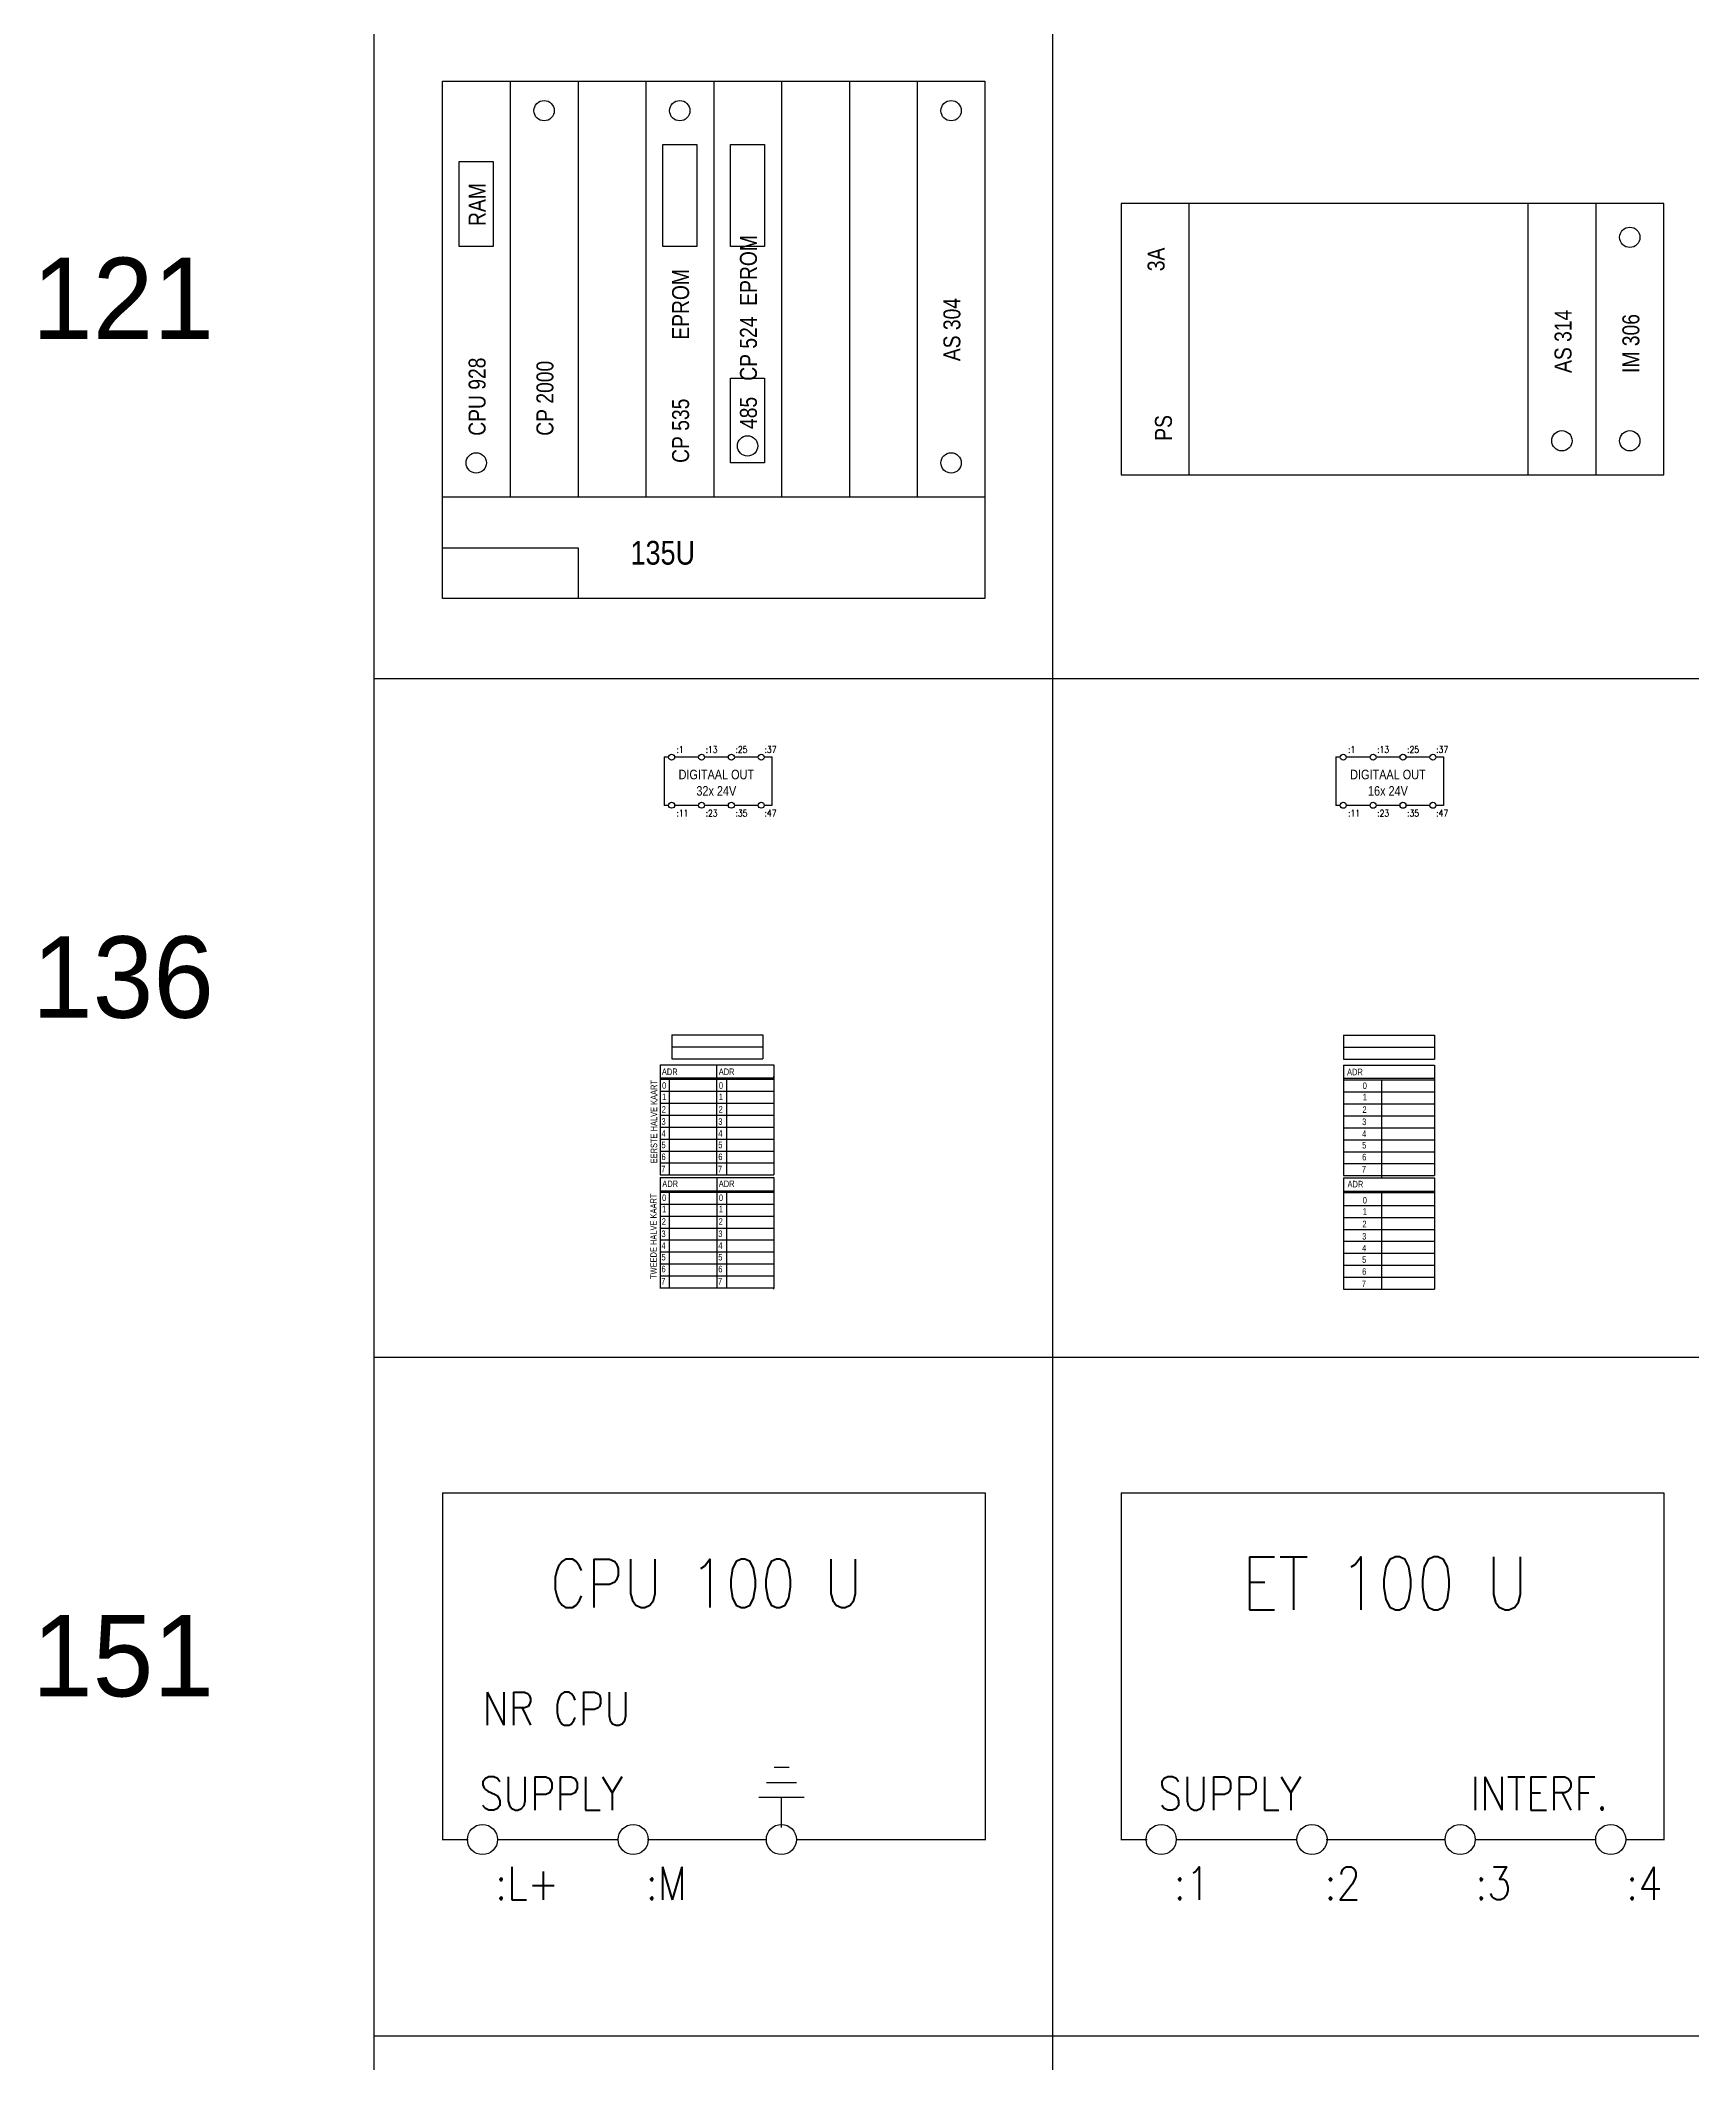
# Model space of a CAD drawing. Extents: x -6 to 410, y -3 to 290.
# Drawn here: x -6.15 to 24.28, y 146.99 to 184.25 of the extents above; entities that cross this region are included whole.
import ezdxf
from ezdxf.enums import TextEntityAlignment as Align

# ---------------------------------------------------------------- set-up
doc = ezdxf.new("R2010")
doc.units = 0
doc.linetypes.add('DASHED', pattern=[18.75, 12.5, -6.25])
doc.layers.get('0').update_dxf_attribs({"linetype": 'CONTINUOUS'})
for name, color, linetype in [('1', 7, 'CONTINUOUS'), ('11', 3, 'DASHED'), ('3', 4, 'CONTINUOUS'), ('GRID', 9, 'CONTINUOUS'), ('SCHEIDINGEN', 9, 'CONTINUOUS'), ('SYMB', 7, 'CONTINUOUS')]:
    doc.layers.add(name, color=color, linetype=linetype)
doc.styles.add('ROMANS', font='ROMANS', dxfattribs={"width": 0.85})

# ---------------------------------------------------------------- blocks, each defined once
blk = doc.blocks.new('CONF135U')
at = {"layer": '1'}
for p, q in [((-80, -0.23), (0, -0.23)), ((-80, -76.52), (-80, -0.23)), ((-70, -0.23), (-70, -61.52)), ((-60, -0.23), (-60, -61.52)), ((-50, -0.23), (-50, -61.52)), ((-40, -0.23), (-40, -61.52)), ((-30, -0.23), (-30, -61.52)), ((-20, -0.23), (-20, -61.52)), ((-10, -0.23), (-10, -61.52)), ((0, -0.23), (0, -76.52)), ((-47.5, -24.59), (-47.5, -9.59)), ((-47.5, -9.59), (-42.5, -9.59)), ((-42.5, -9.59), (-42.5, -24.59)), ((-37.5, -24.59), (-37.5, -9.59)), ((-37.5, -9.59), (-32.5, -9.59)), ((-32.5, -9.59), (-32.5, -24.59)), ((-77.5, -24.59), (-77.5, -12.09)), ((-77.5, -12.09), (-72.5, -12.09)), ((-72.5, -12.09), (-72.5, -24.59)), ((-72.5, -24.59), (-77.5, -24.59)), ((-42.5, -24.59), (-47.5, -24.59)), ((-32.5, -24.59), (-37.5, -24.59)), ((-37.5, -56.52), (-37.5, -44.02)), ((-37.5, -44.02), (-32.5, -44.02)), ((-32.5, -44.02), (-32.5, -56.52)), ((-32.5, -56.52), (-37.5, -56.52)), ((-80, -61.52), (0, -61.52)), ((-80, -69.02), (-60, -69.02)), ((-60, -69.02), (-60, -76.52)), ((0, -76.52), (-80, -76.52))]:
    blk.add_line(p, q, dxfattribs=at)
for centre in [(-65, -4.59), (-45, -4.59), (-5, -4.59), (-35, -54.02), (-75, -56.52), (-5, -56.52)]:
    blk.add_circle(centre, 1.5, dxfattribs=at)
at = {"flags": 1}
blk.add_attdef('SYMBTYPE', (0, 0), '', height=0.2, dxfattribs=at)
at = {"layer": '1', "width": 0.85}
for s, p in [('RAM', (-73.63, -21.59)), ('485   CP 524  EPROM', (-33.63, -51.52)), ('CP 535           EPROM', (-43.63, -56.52)), ('AS 304', (-3.63, -41.52)), ('CPU 928          ', (-73.63, -52.52)), ('CP 2000', (-63.63, -52.52))]:
    blk.add_text(s, height=2.5, rotation=90, dxfattribs=at).set_placement(p)
blk.add_text('135U', height=3.5, dxfattribs=at).set_placement((-47.5, -71.52), align=Align.CENTER)
blk = doc.blocks.new('CONF115U')
at = {"layer": '1'}
for p, q in [((0, 0.36), (-80, 0.36)), ((-80, 0.36), (-80, -39.64)), ((-70, 0.36), (-70, -39.64)), ((-20, -39.64), (-20, 0.36)), ((-10, 0.36), (-10, -39.64)), ((0, -39.64), (0, 0.36)), ((-80, -39.64), (0, -39.64))]:
    blk.add_line(p, q, dxfattribs=at)
for centre in [(-5, -4.64), (-15, -34.64), (-5, -34.64)]:
    blk.add_circle(centre, 1.5, dxfattribs=at)
at = {"flags": 1}
blk.add_attdef('SYMBTYPE', (0, 0), '', height=0.2, dxfattribs=at)
at = {"layer": '1', "width": 0.85}
for s, p in [('3A', (-73.59, -9.64)), ('AS 314', (-13.59, -24.64)), ('IM 306', (-3.59, -24.64)), ('PS', (-72.5, -34.64))]:
    blk.add_text(s, height=2.5, rotation=90, dxfattribs=at).set_placement(p)
blk = doc.blocks.new('VPA32O')
at = {"layer": '1'}
for p, q in [((0, -0.9), (0, -17.18)), ((0, -0.9), (1.45, -0.9)), ((0, -0.9), (1.45, -0.9)), ((3.45, -0.9), (11.45, -0.9)), ((3.45, -0.9), (11.45, -0.9)), ((13.45, -0.9), (21.45, -0.9)), ((13.45, -0.9), (21.45, -0.9)), ((23.45, -0.9), (31.45, -0.9)), ((23.45, -0.9), (31.45, -0.9)), ((33.45, -0.9), (36, -0.9)), ((33.45, -0.9), (36, -0.9)), ((36, -0.9), (36, -14.6)), ((36, -3), (36, -17.18)), ((0, -17), (1.45, -17)), ((0, -17), (1.45, -17)), ((3.45, -17), (11.45, -17)), ((3.45, -17), (11.45, -17)), ((13.45, -17), (21.45, -17)), ((13.45, -17), (21.45, -17)), ((23.45, -17), (31.45, -17)), ((23.45, -17), (31.45, -17)), ((33.45, -17), (36, -17)), ((33.45, -17), (36, -17)), ((2.5, -98), (33, -98)), ((2.5, -98), (33, -98)), ((-1.45, -104), (-1.45, -140.88)), ((-1.45, -104), (36.68, -104)), ((-1.45, -104), (36.68, -104)), ((-1.45, -104.13), (-1.45, -140.88)), ((17.49, -104), (17.49, -140.88)), ((17.49, -104), (17.49, -140.88)), ((36.63, -108.42), (36.63, -107.79)), ((36.68, -104), (36.68, -140.88)), ((36.68, -104.13), (36.68, -140.88)), ((-1.52, -108.42), (36.63, -108.42)), ((-1.52, -108.87), (36.63, -108.87)), ((-1.45, -112.88), (36.68, -112.88)), ((-1.45, -112.88), (36.68, -112.88)), ((1.64, -108.87), (1.64, -140.88)), ((20.92, -140.88), (20.92, -108.87)), ((-1.45, -116.88), (36.68, -116.88)), ((-1.45, -116.88), (36.68, -116.88)), ((-1.45, -120.88), (36.68, -120.88)), ((-1.45, -120.88), (36.68, -120.88)), ((-1.45, -124.88), (36.68, -124.88)), ((-1.45, -124.88), (36.68, -124.88)), ((-1.45, -128.88), (36.68, -128.88)), ((-1.45, -128.88), (36.68, -128.88)), ((-1.45, -132.88), (36.68, -132.88)), ((-1.45, -132.88), (36.68, -132.88)), ((-1.45, -136.88), (36.68, -136.88)), ((-1.45, -136.88), (36.68, -136.88)), ((-1.45, -140.88), (36.68, -140.88)), ((-1.45, -140.88), (36.68, -140.88)), ((-1.45, -141.79), (-1.45, -178.74)), ((-1.45, -141.79), (-1.45, -169.79)), ((-1.45, -141.79), (36.68, -141.79)), ((17.54, -141.79), (17.54, -178.74)), ((36.57, -141.47), (36.57, -141.47)), ((36.68, -141.79), (36.68, -178.81)), ((36.68, -141.79), (36.68, -169.79)), ((-1.45, -146.67), (36.68, -146.67)), ((-1.45, -146.67), (36.68, -146.67)), ((-1.38, -146.19), (36.71, -146.19)), ((1.64, -146.67), (1.64, -178.74)), ((20.92, -178.74), (20.92, -146.67)), ((-1.45, -150.67), (36.68, -150.67)), ((-1.45, -150.67), (36.68, -150.67)), ((-1.45, -154.67), (36.68, -154.67)), ((-1.45, -154.67), (36.68, -154.67)), ((-1.45, -158.67), (36.68, -158.67)), ((-1.45, -158.67), (36.68, -158.67)), ((-1.45, -162.67), (36.68, -162.67)), ((-1.45, -162.67), (36.68, -162.67)), ((-1.45, -166.67), (36.68, -166.67)), ((-1.45, -166.67), (36.68, -166.67)), ((-1.45, -170.67), (36.68, -170.67)), ((-1.45, -170.67), (36.68, -170.67)), ((-1.45, -174.67), (36.68, -174.67)), ((-1.45, -174.67), (36.68, -174.67)), ((-1.53, -178.74), (36.7, -178.74)), ((36.64, -179.14), (36.64, -178.62))]:
    blk.add_line(p, q, dxfattribs=at)
for centre in [(2.45, -0.97), (2.45, -0.97), (12.45, -0.97), (12.45, -0.97), (22.45, -0.97), (22.45, -0.97), (32.45, -0.97), (32.45, -0.97), (2.45, -17.07), (2.45, -17.07), (12.45, -17.07), (12.45, -17.07), (22.45, -17.07), (22.45, -17.07), (32.45, -17.07), (32.45, -17.07)]:
    blk.add_circle(centre, 1, dxfattribs=at)
at = {"layer": '3'}
for p, q in [((2.5, -94), (33, -94)), ((2.5, -94), (33, -94)), ((2.5, -94), (2.5, -102)), ((2.5, -94), (2.5, -102)), ((33, -94), (33, -102)), ((33, -94), (33, -102)), ((2.5, -102), (33, -102)), ((2.5, -102), (33, -102))]:
    blk.add_line(p, q, dxfattribs=at)
at = {"flags": 1}
blk.add_attdef('SYMBTYPE', (0, 0), '', height=0.2, dxfattribs=at)
at = {"layer": '1', "style": 'ROMANS', "width": 0.85}
for s, p in [(':1', (4.08, 0.47)), (':13', (13.81, 0.47)), (':25', (23.83, 0.47)), (':37', (33.55, 0.47)), (':11', (4.08, -20.83)), (':23', (13.81, -20.83)), (':35', (23.83, -20.83)), (':47', (33.55, -20.83))]:
    blk.add_text(s, height=2.2, dxfattribs=at).set_placement(p)
at = {"layer": '1', "width": 0.85}
for s, p in [('ADR', (-0.82, -107.43)), ('ADR', (18.23, -107.43)), ('0', (-0.76, -112.05)), ('1', (-0.76, -115.82)), ('0', (18.28, -112.05)), ('1', (18.28, -115.82)), ('3', (-0.96, -124.11)), ('2', (-0.86, -120.01)), ('3', (18.08, -124.11)), ('2', (18.18, -120.01)), ('4', (-0.96, -128.09)), ('4', (18.08, -128.09)), ('5', (-0.96, -131.94)), ('6', (-0.96, -135.92)), ('5', (18.08, -131.94)), ('6', (18.08, -135.92)), ('7', (-1.07, -140.03)), ('7', (17.98, -140.03)), ('ADR', (-0.68, -144.96)), ('0', (-0.76, -149.65)), ('ADR', (18.23, -144.96)), ('0', (18.28, -149.65)), ('2', (-0.86, -157.6)), ('1', (-0.76, -153.42)), ('2', (18.18, -157.6)), ('1', (18.28, -153.42)), ('3', (-0.96, -161.71)), ('3', (18.08, -161.71)), ('4', (-0.96, -165.69)), ('5', (-0.96, -169.54)), ('4', (18.08, -165.69)), ('5', (18.08, -169.54)), ('7', (-1.07, -177.62)), ('6', (-0.96, -173.52)), ('7', (17.98, -177.62)), ('6', (18.08, -173.52))]:
    blk.add_text(s, height=2.2, dxfattribs=at).set_placement(p)
for s, p in [('EERSTE HALVE KAART', (-2.39, -137.02)), ('TWEEDE HALVE KAART', (-2.53, -175.76))]:
    blk.add_text(s, height=2.2, rotation=90, dxfattribs=at).set_placement(p)
blk.add_attdef('PLAATS', text='', height=2.2, dxfattribs=at).set_placement((17.75, -101.1), align=Align.CENTER)
at = {"layer": '1', "style": 'ROMANS', "width": 0.85}
blk.add_attdef('TYPE', text='', height=2.2, dxfattribs=at).set_placement((17.5, -96), align=Align.MIDDLE)
at = {"layer": '1', "width": 0.85}
for tag, p in [('ADR', (6.9, -107.08)), ('ADR', (26.15, -107.43)), ('SCH', (2.4, -116.03)), ('SCH', (2.51, -112.13)), ('SCH', (21.98, -116.03)), ('SCH', (22.09, -112.13)), ('SCH', (2.29, -120.19)), ('SCH', (21.87, -124.08)), ('SCH', (21.98, -120.19)), ('SCH', (2.18, -124.22)), ('SCH', (2.4, -128.11)), ('SCH', (21.87, -128.11)), ('SCH', (2.4, -135.9)), ('SCH', (2.51, -132)), ('SCH', (21.87, -131.88)), ('SCH', (21.98, -136.17)), ('SCH', (2.4, -140.2)), ('SCH', (21.87, -140.33)), ('SCH', (2.48, -149.65)), ('ADR', (7.87, -145.22)), ('SCH', (22.06, -149.76)), ('ADR', (26.68, -145.23)), ('SCH', (2.37, -157.7)), ('SCH', (2.48, -153.81)), ('SCH', (21.76, -153.78)), ('SCH', (21.76, -157.85)), ('SCH', (2.37, -161.73)), ('SCH', (21.96, -161.77)), ('SCH', (2.37, -165.76)), ('SCH', (2.37, -169.66)), ('SCH', (21.76, -169.73)), ('SCH', (21.86, -165.81)), ('SCH', (2.31, -178.06)), ('SCH', (2.37, -173.82)), ('SCH', (21.76, -177.69)), ('SCH', (21.86, -173.77))]:
    blk.add_attdef(tag, p, '', height=2.2, dxfattribs=at)
at = {"layer": '11', "width": 0.85}
for s, p in [('DIGITAAL OUT', (17.41, -6.77)), ('32x 24V', (17.41, -12.25))]:
    blk.add_text(s, height=3.2, dxfattribs=at).set_placement(p, align=Align.MIDDLE)
blk = doc.blocks.new('VPAO24')
at = {"layer": '1'}
for p, q in [((0, -0.9), (0, -14.6)), ((0, -0.9), (1.45, -0.9)), ((0, -0.9), (1.45, -0.9)), ((0, -3), (0, -17.18)), ((0, -3), (0, -15.85)), ((0, -3), (0, -15.87)), ((3.45, -0.9), (11.45, -0.9)), ((3.45, -0.9), (11.45, -0.9)), ((13.45, -0.9), (21.45, -0.9)), ((13.45, -0.9), (21.45, -0.9)), ((23.45, -0.9), (31.45, -0.9)), ((23.45, -0.9), (31.45, -0.9)), ((33.45, -0.9), (36, -0.9)), ((33.45, -0.9), (36, -0.9)), ((36, -0.9), (36, -14.6)), ((36, -3), (36, -17.18)), ((36, -3), (36, -16.85)), ((0, -17), (1.45, -17)), ((0, -17), (1.45, -17)), ((3.45, -17), (11.45, -17)), ((3.45, -17), (11.45, -17)), ((13.45, -17), (21.45, -17)), ((13.45, -17), (21.45, -17)), ((23.45, -17), (31.45, -17)), ((23.45, -17), (31.45, -17)), ((33.45, -17), (36, -17)), ((33.45, -17), (36, -17)), ((2.5, -94), (2.5, -102)), ((2.5, -98), (33, -98)), ((2.5, -98), (33, -98)), ((2.5, -102), (33, -102)), ((2.5, -104), (2.5, -141)), ((2.5, -104), (33, -104)), ((33, -104), (33, -141)), ((2.5, -108.42), (33, -108.42)), ((2.5, -109), (2.5, -141)), ((2.5, -109), (33, -109)), ((2.5, -109), (33, -109)), ((2.5, -113), (33, -113)), ((2.5, -113), (33, -113)), ((15.25, -109), (15.25, -141.79)), ((15.25, -109), (15.25, -141)), ((33, -109), (33, -141)), ((2.5, -117), (33, -117)), ((2.5, -117), (33, -117)), ((2.5, -121), (33, -121)), ((2.5, -121), (33, -121)), ((2.5, -125), (33, -125)), ((2.5, -125), (33, -125)), ((2.5, -129), (33, -129)), ((2.5, -129), (33, -129)), ((2.5, -133), (33, -133)), ((2.5, -133), (33, -133)), ((2.5, -137), (33, -137)), ((2.5, -137), (33, -137)), ((2.5, -141), (33, -141)), ((2.5, -141), (33, -141)), ((2.5, -141.79), (2.5, -179)), ((2.5, -141.79), (2.5, -179)), ((2.5, -141.79), (33, -141.79)), ((33, -141.79), (33, -179)), ((33, -141.79), (33, -179)), ((2.5, -146.19), (33, -146.19)), ((2.5, -146.67), (33, -146.67)), ((15.25, -146.67), (15.25, -179)), ((15.25, -146.67), (15.25, -179)), ((2.5, -151), (33, -151)), ((2.5, -151), (33, -151)), ((2.5, -155), (33, -155)), ((2.5, -155), (33, -155)), ((2.5, -159), (33, -159)), ((2.5, -159), (33, -159)), ((2.5, -163), (33, -163)), ((2.5, -163), (33, -163)), ((2.5, -167), (33, -167)), ((2.5, -167), (33, -167)), ((2.5, -171), (33, -171)), ((2.5, -171), (33, -171)), ((2.5, -175), (33, -175)), ((2.5, -175), (33, -175)), ((2.5, -179), (33, -179)), ((2.5, -179), (33, -179))]:
    blk.add_line(p, q, dxfattribs=at)
for centre in [(2.45, -0.97), (2.45, -0.97), (12.45, -0.97), (12.45, -0.97), (22.45, -0.97), (22.45, -0.97), (32.45, -0.97), (32.45, -0.97), (2.45, -17.07), (2.45, -17.07), (12.45, -17.07), (12.45, -17.07), (22.45, -17.07), (22.45, -17.07), (32.45, -17.07), (32.45, -17.07)]:
    blk.add_circle(centre, 1, dxfattribs=at)
at = {"layer": '3'}
for p, q in [((2.5, -94), (33, -94)), ((2.5, -94), (33, -94)), ((2.5, -94), (2.5, -102)), ((33, -94), (33, -102)), ((33, -94), (33, -102)), ((2.5, -102), (33, -102))]:
    blk.add_line(p, q, dxfattribs=at)
at = {"flags": 1}
blk.add_attdef('SYMBTYPE', (0, 0), '', height=0.2, dxfattribs=at)
at = {"layer": '1', "style": 'ROMANS', "width": 0.85}
for s, p in [(':1', (4.08, 0.47)), (':13', (13.81, 0.47)), (':25', (23.83, 0.47)), (':37', (33.55, 0.47)), (':11', (4.08, -20.83)), (':23', (13.81, -20.83)), (':35', (23.83, -20.83)), (':47', (33.55, -20.83))]:
    blk.add_text(s, height=2.2, dxfattribs=at).set_placement(p)
at = {"layer": '1', "width": 0.85}
for s, p in [('ADR', (3.74, -107.43)), ('0', (8.98, -112.05)), ('1', (8.98, -115.82)), ('3', (8.78, -124.11)), ('2', (8.88, -120.01)), ('4', (8.78, -128.09)), ('5', (8.78, -131.94)), ('6', (8.78, -135.92)), ('7', (8.68, -140.03)), ('ADR', (3.89, -144.96)), ('0', (8.98, -150.35)), ('1', (8.98, -154.12)), ('3', (8.78, -162.41)), ('2', (8.88, -158.31)), ('4', (8.78, -166.39)), ('5', (8.78, -170.24)), ('6', (8.78, -174.22)), ('7', (8.68, -178.33))]:
    blk.add_text(s, height=2.2, dxfattribs=at).set_placement(p)
blk.add_attdef('PLAATS', text='', height=2.2, dxfattribs=at).set_placement((17.75, -101.1), align=Align.CENTER)
at = {"layer": '1', "style": 'ROMANS', "width": 0.85}
blk.add_attdef('TYPE', text='', height=2.2, dxfattribs=at).set_placement((17.5, -96), align=Align.MIDDLE)
at = {"layer": '1', "width": 0.85}
for tag, p in [('ADR', (14.4, -107.08)), ('NR', (17.95, -112.1)), ('NR', (17.95, -116.1)), ('NR', (17.95, -120.1)), ('NR', (17.95, -124.1)), ('NR', (17.95, -128.1)), ('NR', (17.95, -132.1)), ('NR', (17.95, -136.1)), ('NR', (17.95, -140.1)), ('ADR', (15.37, -145.22)), ('NR', (17.95, -150.1)), ('NR', (17.95, -154.1)), ('NR', (17.95, -158.1)), ('NR', (17.95, -162.1)), ('NR', (17.95, -166.1)), ('NR', (17.95, -170.1)), ('NR', (17.95, -174.1)), ('NR', (17.95, -178.1))]:
    blk.add_attdef(tag, p, '', height=2.2, dxfattribs=at)
at = {"layer": '11', "width": 0.85}
for s, p in [('DIGITAAL OUT', (17.41, -6.77)), ('16x 24V', (17.41, -12.25))]:
    blk.add_text(s, height=3.2, dxfattribs=at).set_placement(p, align=Align.MIDDLE)
blk = doc.blocks.new('VPA100CP')
at = {"layer": '1'}
for p, q in [((0, 0), (0, -21)), ((0, 0), (36, 0)), ((0, 0), (36, 0)), ((0, 0), (0, -23.05)), ((36, 0), (36, -21)), ((36, 0), (36, -23.05)), ((23, -18.21), (22, -18.21)), ((21.5, -19.21), (23.5, -19.21)), ((24, -20.21), (21, -20.21)), ((22.5, -22.21), (22.5, -20.21)), ((0, -23), (1.72, -23)), ((3.64, -23), (11.68, -23)), ((13.6, -23), (21.49, -23)), ((23.49, -23), (36, -23))]:
    blk.add_line(p, q, dxfattribs=at)
for centre in [(2.66, -23), (12.66, -23), (22.49, -23)]:
    blk.add_circle(centre, 1, dxfattribs=at)
at = {"flags": 1}
blk.add_attdef('SYMBTYPE', (0, 0), '', height=0.2, dxfattribs=at)
at = {"layer": '1', "style": 'ROMANS', "width": 0.85}
for s, height, p in [('CPU 100 U', 3.2, (17.5, -6)), ('SUPPLY', 2.2, (7.22, -19.95))]:
    blk.add_text(s, height=height, dxfattribs=at).set_placement(p, align=Align.MIDDLE)
for s, p in [('NR CPU', (2.64, -15.42)), (':L+', (3.49, -27)), (':M', (13.49, -27))]:
    blk.add_text(s, height=2.2, dxfattribs=at).set_placement(p)
blk.add_attdef('NR', text='', height=3.2, dxfattribs=at).set_placement((21.43, -13.67), align=Align.MIDDLE)
blk = doc.blocks.new('VPA100ET')
at = {"layer": '1'}
for centre in [(2.66, -23), (12.66, -23), (22.49, -23), (32.48, -23)]:
    blk.add_circle(centre, 1, dxfattribs=at)
at = {"layer": '3'}
for p, q in [((0, 0), (0, -23.05)), ((0, 0), (36, 0)), ((36, 0), (36, -23.05)), ((0, -23), (1.72, -23)), ((3.64, -23), (11.68, -23)), ((13.6, -23), (21.49, -23)), ((23.49, -23), (31.48, -23)), ((33.48, -23), (36, -23))]:
    blk.add_line(p, q, dxfattribs=at)
at = {"flags": 1}
blk.add_attdef('SYMBTYPE', (0, 0), '', height=0.2, dxfattribs=at)
at = {"layer": '1', "style": 'ROMANS', "width": 0.85}
for s, p in [('SUPPLY', (7.22, -19.95)), ('INTERF.', (27.74, -19.95))]:
    blk.add_text(s, height=2.2, dxfattribs=at).set_placement(p, align=Align.MIDDLE)
for s, p in [(':1', (3.49, -27)), (':2', (13.49, -27)), (':3', (23.49, -27)), (':4', (33.49, -27))]:
    blk.add_text(s, height=2.2, dxfattribs=at).set_placement(p)
blk.add_attdef('NR', text='', height=3.2, dxfattribs=at).set_placement((17.5, -15), align=Align.MIDDLE)
at = {"layer": '3', "style": 'ROMANS', "width": 0.85}
blk.add_text('ET 100 U', height=3.5, dxfattribs=at).set_placement((17.5, -6), align=Align.MIDDLE)
blk = doc.blocks.new('1')

msp = doc.modelspace()

# ---------------------------------------------------------------- linework, layer by layer
at = {"layer": 'GRID', "linetype": 'CONTINUOUS'}
for p, q in [((12.497, 72.499), (12.497, 284.999)), ((-0.003, 172.499), (187.497, 172.499)), ((-0.003, 159.999), (187.497, 159.999)), ((-0.003, 147.499), (187.497, 147.499))]:
    msp.add_line(p, q, dxfattribs=at)
at = {"layer": 'SCHEIDINGEN'}
msp.add_line((-0.003, 11.999), (-0.003, 282.999), dxfattribs=at)

# ---------------------------------------------------------------- block references
at = {"layer": 'GRID', "linetype": 'CONTINUOUS'}
ref = msp.add_blockref('1', (-4.628, 178.749), dxfattribs=at)
ref.add_attrib('NUMMER', '121', dxfattribs={"linetype": 'CONTINUOUS', "height": 1.5}).set_placement((-4.628, 178.749), align=Align.CENTER)
ref = msp.add_blockref('1', (-4.628, 166.249), dxfattribs=at)
ref.add_attrib('NUMMER', '136', dxfattribs={"linetype": 'CONTINUOUS', "height": 1.5}).set_placement((-4.628, 166.249), align=Align.CENTER)
ref = msp.add_blockref('1', (-4.628, 153.749), dxfattribs=at)
ref.add_attrib('NUMMER', '151', dxfattribs={"linetype": 'CONTINUOUS', "height": 1.5}).set_placement((-4.628, 153.749), align=Align.CENTER)
at = {"layer": 'SYMB'}
for name, p, xscale, yscale, zscale in [('CONF135U', (11.248, 183.53), 0.124930421144585, 0.124930421144585, 0.124930421144585), ('CONF115U', (23.748, 181.204), 0.124930421144585, 0.124930421144585, 0.124930421144585), ('VPA32O', (5.342, 171.102), 0.05499331028197, 0.05499331028197, 0.05499331028197), ('VPAO24', (17.711, 171.102), 0.055034493489948, 0.055034493489948, 0.055034493489948), ('VPA100CP', (1.254, 157.498), 0.277647859741509, 0.277647859741509, 0.277647859741509), ('VPA100ET', (13.755, 157.498), 0.277647859741509, 0.277647859741509, 0.277647859741509)]:
    msp.add_blockref(name, p, dxfattribs=dict(at, xscale=xscale, yscale=yscale, zscale=zscale))

doc.saveas('drawing.dxf')
